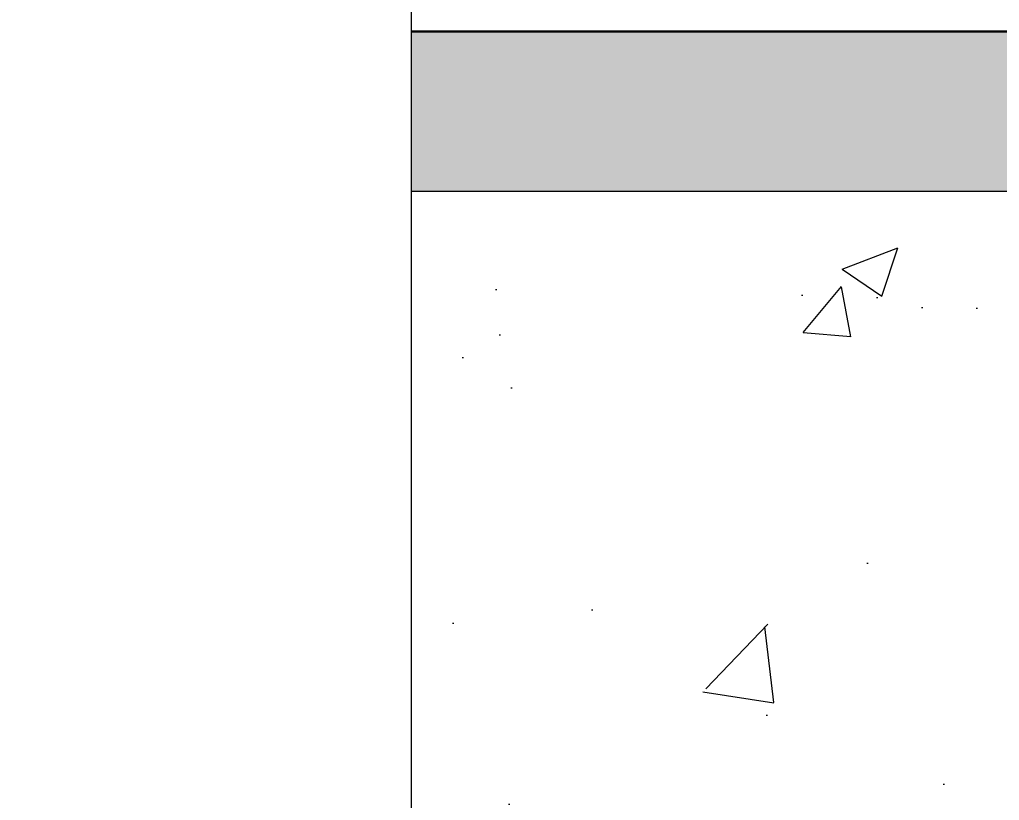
# Model space of a CAD drawing. Header units: millimetres. Extents: x -477321 to 558829, y -132142 to 283081.
# Drawn here: x -470572 to -469958, y 49055 to 49545 of the extents above; entities that cross this region are included whole.
import ezdxf

# ---------------------------------------------------------------- set-up
doc = ezdxf.new("R2010")
doc.units = ezdxf.units.MM
doc.layers.add('АР_Керамогранит', color=7, linetype='Continuous')
doc.layers.add('АР_Перегородки кирпич штрих', color=7, linetype='Continuous')
doc.layers.add('АР_Тонкие', color=250, linetype='Continuous', lineweight=0)
doc.layers.add('АР_Штриховка', color=252, linetype='Continuous', lineweight=0)
doc.styles.add('ISOCPEUR', font='isocpeur.ttf', dxfattribs={"width": 0.7})
doc.dimstyles.new('R_100', dxfattribs={"dimtxt": 270, "dimasz": 120, "dimexe": 100, "dimexo": 0, "dimgap": 60, "dimtad": 1, "dimdec": 0, "dimrnd": 5, "dimzin": 0, "dimdsep": 46, "dimtxsty": 'ISOCPEUR', "dimblk": 'ARCHTICK', "dimcen": 0, "dimdle": 100, "dimclrd": 256, "dimclre": 256, "dimclrt": 256, "dimadec": 0, "dimazin": 0, "dimtfac": 2, "dimtdec": 0, "dimtofl": 0, "dimtmove": 1, "dimatfit": 3, "dimfxl": 1, "dimtvp": 3, "dimtolj": 1, "dimtzin": 0, "dimarcsym": 0})

# ---------------------------------------------------------------- blocks, each defined once
blk = doc.blocks.new('*U36')
at = {"color": 8}
blk.add_lwpolyline([(0, -6.5058), (0, 2.4429), (2.25, 2.9429), (-2.25, 3.4429), (0, 3.9429), (0, 15.0681)], dxfattribs=at)
blk = doc.blocks.new('_ArchTick')
at = {"color": 0, "linetype": 'ByBlock', "const_width": 0.15}
blk.add_lwpolyline([(-0.5, -0.5), (0.5, 0.5)], dxfattribs=at)
blk = doc.blocks.new('*D76')
at = {"layer": 'Defpoints', "color": 0, "transparency": 16777216}
for p in [(-470326.71, 49592.91), (-470730.65, 48687.26), (-470326.71, 48687.26)]:
    blk.add_point(p, dxfattribs=at)
at = {"layer": 'АР_Керамогранит', "lineweight": -2, "transparency": 16777216}
for p, q in [((-470730.65, 49692.91), (-470730.65, 48587.26)), ((-470326.71, 49592.91), (-470830.65, 49592.91)), ((-470326.71, 48687.26), (-470830.65, 48687.26))]:
    blk.add_line(p, q, dxfattribs=at)
at = {"layer": 'АР_Керамогранит', "lineweight": -2, "transparency": 16777216, "xscale": 120, "yscale": 120, "zscale": 120}
for p, rotation in [((-470730.65, 49592.91), 90), ((-470730.65, 48687.26), 270)]:
    blk.add_blockref('_ArchTick', p, dxfattribs=dict(at, rotation=rotation))
at = {"layer": 'АР_Керамогранит', "lineweight": 15, "transparency": 16777216, "insert": (-470925.65, 49140.08), "char_height": 270, "attachment_point": 5, "rotation": 90, "style": 'ISOCPEUR'}
blk.add_mtext('\\A1;80', dxfattribs=at)

msp = doc.modelspace()

# ---------------------------------------------------------------- hatches: boundary and pattern name
at = {"layer": 'АР_Перегородки кирпич штрих', "transparency": 33554559}
h = msp.add_hatch(dxfattribs=at)
h.set_pattern_fill('AR-CONC', color=256, scale=0.5, style=0)
h.set_pattern_definition([(50, (128331.515, -1621141.354), (91.0923345, -7.9695428), [9.525, -104.775]), (355, (128331.515, -1621141.35), (-17.6217107, 95.5284226), [7.62, -83.820292]), (100.4514447, (128339.11, -1621142.02), (73.4706235, 87.558876), [8.0950044, -89.0451223]), (46.1842, (128331.51, -1621115.95), (135.5395204, -21.021164), [14.2875, -157.1625]), (96.635558, (128342.81, -1621117.7), (118.702067, 123.713062), [12.142512, -133.567804]), (351.184151, (128331.51, -1621115.95), (118.702067, 123.713062), [11.429984, -125.729866]), (21, (128344.215, -1621122.304), (75.8071956, -51.132599), [9.525, -104.775]), (326, (128344.215, -1621122.3), (30.901014, 92.093983), [7.62, -83.82]), (71.451445, (128350.53, -1621126.566), (106.7082096, 40.9613844), [8.0950044, -89.044969]), (37.5, (128331.515, -1621141.354), (1.5443016, 42.27751944), [0, -82.804, 0, -85.09, 0, -84.1375]), (7.5, (128331.515, -1621141.354), (33.4098313, 50.0902874), [0, -48.514, 0, -80.899, 0, -32.0675]), (327.5, (128303.194, -1621141.354), (67.7952976, -2.864372), [0, -31.75, 0, -99.06, 0, -131.445]), (317.5, (128290.494, -1621141.354), (74.0645907, 12.7132455), [0, -41.275, 0, -65.786, 0, -93.345])])
h.paths.add_polyline_path([(-463501.3, 49437.26), (-463501.3, 49537.26), (-470326.71, 49537.26), (-470326.71, 49437.26)])
at = {"layer": 'АР_Штриховка', "ltscale": 100, "true_color": 0x000000}
h = msp.add_hatch(dxfattribs=at)
h.set_pattern_fill('AR-CONC', color=18, scale=50, style=0)
h.set_pattern_definition([(50, (-5148656.87, 781333.88), (358.630091, -31.376067), [37.5, -412.5]), (355, (-5148656.87, 781333.88), (-69.375667, 376.096067), [30, -330]), (100.4514445, (-5148627, 781331.26), (289.254423, 344.719995), [31.870096, -350.571056]), (46.1842, (-5148656.87, 781433.88), (533.620665, -82.75964), [56.25, -618.75]), (96.635635, (-5148612.4, 781427), (467.33097, 487.0593), [47.80517, -525.85688]), (351.184164, (-5148656.9, 781433.9), (467.33097, 487.0593), [45, -495]), (21, (-5148606.87, 781408.88), (298.453526, -201.309445), [37.5, -412.5]), (326, (-5148606.87, 781408.88), (121.657666, 362.575023), [30, -330]), (71.451445, (-5148582, 781392.1), (420.111188, 161.265576), [31.870095, -350.571056]), (37.5, (-5148656.87, 781333.88), (6.0799277, 166.446927), [0, -326, 0, -335, 0, -331.25]), (7.5, (-5148656.87, 781333.88), (131.534769, 197.205856), [0, -191, 0, -318.5, 0, -126.25]), (327.5, (-5148768.37, 781333.88), (266.911218, -11.277436), [0, -125, 0, -390, 0, -517.5]), (317.5, (-5148818.37, 781333.88), (291.593085, 50.052491), [0, -162.5, 0, -259, 0, -367.5])])
h.paths.add_polyline_path([(-463501.3, 49457.26), (-470326.71, 49457.26), (-470326.71, 48737.26), (-463501.3, 48737.26)])

# ---------------------------------------------------------------- linework, layer by layer
at = {"layer": 'АР_Тонкие', "lineweight": 30}
msp.add_line((-470326.71, 49537.26), (-463501.3, 49537.26), dxfattribs=at)
at = {"layer": 'АР_Тонкие'}
msp.add_lwpolyline([(-470326.71, 49437.26), (-463501.3, 49437.26)], dxfattribs=at)

# ---------------------------------------------------------------- block references
at = {"layer": 'АР_Тонкие', "xscale": 100, "yscale": 100, "zscale": 100}
msp.add_blockref('*U36', (-470326.71, 48190.15), dxfattribs=at)

# ---------------------------------------------------------------- dimensions: what is measured, and where the dimension line sits
at = {"layer": 'АР_Керамогранит', "color": 18, "lineweight": 15, "true_color": 0x000000}
dim = msp.add_linear_dim(base=(-470730.65, 48687.26), p1=(-470326.71, 49592.91), p2=(-470326.71, 48687.26), angle=90, text='80', dimstyle='R_100', override={"dimpost": '\\X'}, dxfattribs=at)
dim.commit()
dim.dimension.update_dxf_attribs({"geometry": '*D76', "text_midpoint": (-470925.65, 49140.08)})

doc.saveas('drawing.dxf')
